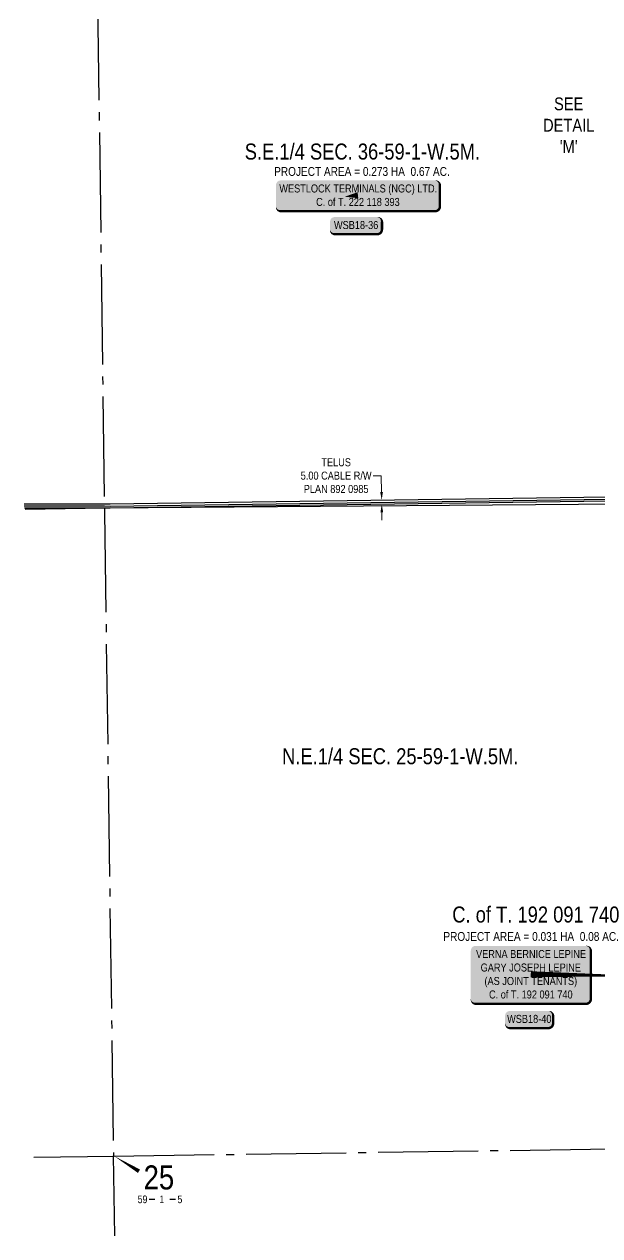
# Model space of a CAD drawing. Extents: x 57693 to 70573, y 5994359 to 6008381.
# Drawn here: x 64264 to 64983, y 5995988 to 5997501 of the extents above; entities that cross this region are included whole.
import ezdxf
from ezdxf.enums import TextEntityAlignment as Align

# ---------------------------------------------------------------- set-up
doc = ezdxf.new("R2010")
doc.units = 0
doc.header["$LTSCALE"] = 5
doc.header["$PDSIZE"] = -3
doc.linetypes.add('foc-QUARTERLINE', pattern=[33, 25, -3, 2, -3])
doc.layers.get('Defpoints').update_dxf_attribs({"color": 9})
for name, color, linetype in [('10', 1, 'Continuous'), ('9', 3, 'Continuous'), ('AS-OWNER', 7, 'Continuous'), ('AS-TELEPHONE', 224, 'foc-TEL'), ('C-SYMBOL', 7, 'Continuous'), ('DETAIL-T', 7, 'Continuous'), ('F-RW', 190, 'Continuous'), ('L-AREAREQUIRED', 7, 'Continuous'), ('L-QSEC', 8, 'foc-QUARTERLINE'), ('L-SEC', 7, 'Continuous'), ('L-SECLBL', 7, 'Continuous'), ('P-APEX RECON-LINE LIST', 240, 'Continuous')]:
    doc.layers.add(name, color=color, linetype=linetype)
doc.layers.add('F-RW-T', color=190, linetype='Continuous', lineweight=9)
doc.styles.add('100L', font='ARIALN.TTF', dxfattribs={"height": 11})
doc.styles.add('175L', font='ARIALN.TTF', dxfattribs={"height": 10})
doc.styles.add('80', font='ARIALN.TTF', dxfattribs={"height": 10})
doc.styles.add('80CG', font='ARIALN.TTF', dxfattribs={"height": 10})
doc.styles.add('80L', font='ARIALN.TTF', dxfattribs={"height": 10})
doc.styles.add('foc-LtypeFont', font='ARIALN.TTF', dxfattribs={"height": 7.35})
doc.styles.add('SIMPLEX', font='ARIALN.TTF')
doc.linetypes.add('foc-TEL', pattern='A,2,-1,["T",foc-LtypeFont,S=0.2,R=0,X=-0.425,Y=-0.75],-1.24,8', length=12.24)
doc.dimstyles.new('Compass 5 000', dxfattribs={"dimscale": 5, "dimtxt": 9, "dimasz": 2, "dimexe": 0.2, "dimexo": 0.0625, "dimgap": 0.5, "dimtad": 0, "dimtih": 1, "dimtoh": 1, "dimzin": 0, "dimdsep": 46, "dimtxsty": '80CG', "dimcen": 0.1, "dimse1": 1, "dimse2": 1, "dimclrd": 256, "dimclrt": 256, "dimaunit": 1, "dimadec": 4, "dimazin": 0, "dimtfac": 0.06, "dimtofl": 0, "dimtmove": 0, "dimatfit": 1, "dimfxl": 0.2, "dimtolj": 1, "dimtzin": 0, "dimlwd": -1, "dimarcsym": 0})

# ---------------------------------------------------------------- blocks, each defined once
blk = doc.blocks.new('L-SECLBL')
at = {"layer": '9', "color": 7}
for p, q in [((-5.1, -27.8), (-12.3, -27.8)), ((20.7, -27.8), (13.5, -27.8))]:
    blk.add_line(p, q, dxfattribs=at)
at = {"layer": '10', "color": 2, "style": 'SIMPLEX'}
blk.add_attdef('SEC', text='', height=30, dxfattribs=at).set_placement((0, 0), align=Align.MIDDLE)
at = {"layer": '10', "color": 5, "style": '80L'}
blk.add_attdef('TWP', text='', height=9.5, dxfattribs=at).set_placement((-14.4, -27.4), align=Align.MIDDLE_RIGHT)
blk.add_attdef('RGE', text='', height=9.5, dxfattribs=at).set_placement((3.6, -27.4), align=Align.MIDDLE_CENTER)
blk.add_attdef('MER', text='', height=9.5, dxfattribs=at).set_placement((23.2, -27.4), align=Align.MIDDLE_LEFT)
blk = doc.blocks.new('*U461')
h = blk.add_hatch(color=59)
edge = h.paths.add_edge_path()
edge.add_line((-96.5, -20), (96.5, -20))
edge.add_arc((96.5, -14), 6, 270, 360)
edge.add_line((102.5, -14), (102.5, 12.5))
edge.add_arc((96.5, 12.5), 6, 0, 90)
edge.add_line((96.5, 18.5), (-96.5, 18.5))
edge.add_arc((-96.5, 12.5), 6, 90, 180)
edge.add_line((-102.5, 12.5), (-102.5, -14))
edge.add_arc((-96.5, -14), 6, 180, 270)
at = {"color": 1, "flags": 128}
blk.add_lwpolyline([(-96.5, -20, 3, 3, 0), (96.5, -20, 3, 3, 0.414214), (102.5, -14, 3, 3, 0), (102.5, 12.5, 3, 0, 0.414214), (96.5, 18.5, 0, 0, 0), (-96.5, 18.5, 0, 0, 0.414214), (-102.5, 12.5, 0, 0, 0), (-102.5, -14, 0, 3, 0.414214)], format="xyseb", close=True, dxfattribs=at)
blk.add_lwpolyline([(-16.5, -1.9, 0, 7.5, 0), (0, 0, 0, 0, 0)], format="xyseb", dxfattribs=at)
at = {"color": 1, "style": '80'}
blk.add_attdef('ENTER_TEXT_001', (-36, -5), '', height=10, dxfattribs=at)
blk = doc.blocks.new('*D500')
at = {"layer": 'Defpoints', "color": 0, "transparency": 16777216}
for p in [(64710.3, 5996906.8), (64711.5, 5996906.8), (64711.6, 5996901.8)]:
    blk.add_point(p, dxfattribs=at)
at = {"layer": 'F-RW-T', "transparency": 16777216}
for p, q in [((64709.8, 5996937.4), (64699.8, 5996937.4)), ((64710.1, 5996916.8), (64709.8, 5996937.4)), ((64710.5, 5996891.8), (64710.6, 5996881.8))]:
    blk.add_line(p, q, dxfattribs=at)
for points in [[(64711.8, 5996916.8), (64708.5, 5996916.8), (64710.3, 5996906.8)], [(64712.1, 5996891.8), (64708.8, 5996891.8), (64710.3, 5996901.8)]]:
    blk.add_solid(points, dxfattribs=at)
at = {"layer": 'F-RW-T', "transparency": 16777216, "insert": (64653.4, 5996937.4), "char_height": 10, "attachment_point": 5, "style": '80CG'}
blk.add_mtext('\\A1;TELUS\\P5.00 CABLE R/W\\PPLAN 892 0985', dxfattribs=at)
blk = doc.blocks.new('*U458')
h = blk.add_hatch(color=59)
edge = h.paths.add_edge_path()
edge.add_line((-69, -37), (69, -37))
edge.add_arc((69, -31), 6, 270, 360)
edge.add_line((75, -31), (75, 29.5))
edge.add_arc((69, 29.5), 6, 0, 90)
edge.add_line((69, 35.5), (-69, 35.5))
edge.add_arc((-69, 29.5), 6, 90, 180)
edge.add_line((-75, 29.5), (-75, -31))
edge.add_arc((-69, -31), 6, 180, 270)
at = {"color": 1, "flags": 128}
blk.add_lwpolyline([(-69, -37, 3, 3, 0), (69, -37, 3, 3, 0.414214), (75, -31, 3, 3, 0), (75, 29.5, 3, 0, 0.414214), (69, 35.5, 0, 0, 0), (-69, 35.5, 0, 0, 0.414214), (-75, 29.5, 0, 0, 0), (-75, -31, 0, 3, 0.414214)], format="xyseb", close=True, dxfattribs=at)
blk.add_lwpolyline([(145.1, -2.3, 0, 7.5, 0), (0, 0, 0, 0, 0)], format="xyseb", dxfattribs=at)
at = {"color": 1, "style": '80'}
blk.add_attdef('ENTER_TEXT_001', (-36, -5), '', height=10, dxfattribs=at)
blk = doc.blocks.new('*U428')
at = {"true_color": 0xffffa8}
h = blk.add_hatch(color=51, dxfattribs=at)
edge = h.paths.add_edge_path()
edge.add_line((-26.5, -11.5), (26.5, -11.5))
edge.add_arc((26.5, -5.5), 6, 270, 360)
edge.add_line((32.5, -5.5), (32.5, 4))
edge.add_arc((26.5, 4), 6, 0, 90)
edge.add_line((26.5, 10), (-26.5, 10))
edge.add_arc((-26.5, 4), 6, 90, 180)
edge.add_line((-32.5, 4), (-32.5, -5.5))
edge.add_arc((-26.5, -5.5), 6, 180, 270)
at = {"color": 240, "flags": 128}
blk.add_lwpolyline([(-26.5, -11.5, 3, 3, 0), (26.5, -11.5, 3, 3, 0.414214), (32.5, -5.5, 3, 3, 0), (32.5, 4, 3, 0, 0.414214), (26.5, 10, 0, 0, 0), (-26.5, 10, 0, 0, 0.414214), (-32.5, 4, 0, 0, 0), (-32.5, -5.5, 0, 3, 0.414214)], format="xyseb", close=True, dxfattribs=at)
for points in [[(-24.7, -8.4, 0, 10, 0), (0, 0, 5, 5, 0)], [(21, -6.9, 0, 10, 0), (0, 0, 5, 5, 0)]]:
    blk.add_lwpolyline(points, format="xyseb", dxfattribs=at)
at = {"color": 4, "style": '80'}
blk.add_attdef('OTHER_001', (-14.7, -5), '', height=10, dxfattribs=at)
blk = doc.blocks.new('*U436')
at = {"true_color": 0xffffa8}
h = blk.add_hatch(color=51, dxfattribs=at)
edge = h.paths.add_edge_path()
edge.add_line((-24, -11.5), (24, -11.5))
edge.add_arc((24, -5.5), 6, 270, 360)
edge.add_line((30, -5.5), (30, 4))
edge.add_arc((24, 4), 6, 0, 90)
edge.add_line((24, 10), (-24, 10))
edge.add_arc((-24, 4), 6, 90, 180)
edge.add_line((-30, 4), (-30, -5.5))
edge.add_arc((-24, -5.5), 6, 180, 270)
at = {"color": 240, "flags": 128}
blk.add_lwpolyline([(-24, -11.5, 3, 3, 0), (24, -11.5, 3, 3, 0.414214), (30, -5.5, 3, 3, 0), (30, 4, 3, 0, 0.414214), (24, 10, 0, 0, 0), (-24, 10, 0, 0, 0.414214), (-30, 4, 0, 0, 0), (-30, -5.5, 0, 3, 0.414214)], format="xyseb", close=True, dxfattribs=at)
for points in [[(-24.7, -8.4, 0, 10, 0), (0, 0, 5, 5, 0)], [(21, -6.9, 0, 10, 0), (0, 0, 5, 5, 0)]]:
    blk.add_lwpolyline(points, format="xyseb", dxfattribs=at)
at = {"color": 4, "style": '80'}
blk.add_attdef('OTHER_001', (-14.7, -5), '', height=10, dxfattribs=at)

msp = doc.modelspace()

# ---------------------------------------------------------------- linework, layer by layer
at = {"layer": 'AS-TELEPHONE', "flags": 128}
msp.add_lwpolyline([(64263.884, 5996899.911), (64364.115, 5996899.537), (64371.361, 5996899.51), (65170.34, 5996910.594), (65259.66, 5996914.429), (65622.208, 5996919.988), (65950.173, 5996924.535), (66067.068, 5996922.126), (66167.004, 5996924.996)], dxfattribs=at)
at = {"layer": 'F-RW', "flags": 128}
for points in [[(64263.981, 5996902.422), (64363.919, 5996902.067), (64371.227, 5996902.041), (65170.126, 5996913.261)], [(64264.047, 5996897.426), (64363.985, 5996897.071), (64371.252, 5996897.045), (65170.196, 5996908.265)]]:
    msp.add_lwpolyline(points, dxfattribs=at)
at = {"layer": 'L-QSEC', "flags": 128}
for points in [[(64353.367, 5997696.159), (64364.054, 5996891.95)], [(64364.054, 5996891.95), (64375.323, 5996088.017)], [(64375.934, 5996087.626), (65182.731, 5996099.285)], [(64276.02, 5996086.182), (64376.18, 5996087.636)], [(64375.078, 5996088.007), (64376.448, 5995988.092)]]:
    msp.add_lwpolyline(points, dxfattribs=at)
at = {"layer": 'L-SEC', "flags": 128}
for points in [[(64365.049, 5996897.104), (65171.328, 5996903.303)], [(64265.134, 5996895.701), (64365.049, 5996897.104)]]:
    msp.add_lwpolyline(points, dxfattribs=at)
at = {"layer": 'L-SECLBL', "flags": 128}
msp.add_lwpolyline([(64376.18, 5996087.636, 0, 4.996, 0), (64407.165, 5996068.709, 0, 0, 0)], format="xyseb", dxfattribs=at)

# ---------------------------------------------------------------- block references
at = {"layer": 'AS-OWNER'}
ref = msp.add_blockref('*U461', (64680.61, 5997287.689), dxfattribs=dict(at, xscale=0.999252397, yscale=0.999252397, zscale=0.999252397, rotation=359.9999884413987))
ref.add_attrib('ENTER_TEXT_001', 'WESTLOCK TERMINALS (NGC) LTD.', (64582.45, 5997291.105), dxfattribs={"layer": '0', "color": 1, "height": 9.99252, "rotation": 359.999988, "style": '80'})
ref.add_attrib('ENTER_TEXT_002', 'C. of T. 222 118 393', (64628.418, 5997274.274), dxfattribs={"layer": '0', "color": 1, "height": 9.99252, "rotation": 359.999988, "style": '80'})
ref = msp.add_blockref('*U458', (64896.531, 5996314.715), dxfattribs=dict(at, xscale=0.999252397, yscale=0.999252397, zscale=0.999252397, rotation=359.9999884413987))
ref.add_attrib('ENTER_TEXT_001', 'VERNA BERNICE LEPINE', (64828.124, 5996334.962), dxfattribs={"layer": '0', "color": 1, "height": 9.99252, "rotation": 359.999988, "style": '80'})
ref.add_attrib('ENTER_TEXT_002', 'GARY JOSEPH LEPINE', (64833.863, 5996318.131), dxfattribs={"layer": '0', "color": 1, "height": 9.99252, "rotation": 359.999988, "style": '80'})
ref.add_attrib('ENTER_TEXT_003', '(AS JOINT TENANTS)', (64838.665, 5996301.299), dxfattribs={"layer": '0', "color": 1, "height": 9.99252, "rotation": 359.999988, "style": '80'})
ref.add_attrib('ENTER_TEXT_004', 'C. of T. 192 091 740', (64844.35, 5996284.468), dxfattribs={"layer": '0', "color": 1, "height": 9.99252, "rotation": 359.999988, "style": '80'})
at = {"layer": 'L-SECLBL', "xscale": 0.999252397, "yscale": 0.999252397, "zscale": 0.999252397}
msp.add_blockref('L-SECLBL', (64432.072, 5996060.977), dxfattribs=at).add_auto_attribs({'SEC': '25', 'TWP': '59', 'RGE': '1', 'MER': '5'})
at = {"layer": 'P-APEX RECON-LINE LIST'}
ref = msp.add_blockref('*U428', (64678.18, 5997250.429), dxfattribs=dict(at, xscale=0.999252397, yscale=0.999252397, zscale=0.999252397, rotation=359.9999884413987))
ref.add_attrib('OTHER_001', 'WSB18-36', (64650.7, 5997245.43), dxfattribs={"layer": '0', "color": 4, "height": 9.9925, "rotation": 359.999988, "style": '80'})
ref = msp.add_blockref('*U436', (64894.41, 5996258.943), dxfattribs=dict(at, xscale=0.999252397, yscale=0.999252397, zscale=0.999252397, rotation=359.9999884413987))
ref.add_attrib('OTHER_001', 'WSB18-40', (64866.941, 5996253.943), dxfattribs={"layer": '0', "color": 4, "height": 9.9925, "rotation": 359.999988, "style": '80'})

# ---------------------------------------------------------------- texts
at = {"layer": 'C-SYMBOL', "color": 3, "style": '175L'}
for s, p in [('S.E.1/4 SEC. 36-59-1-W.5M.', (64686.195, 5997326.211)), ('N.E.1/4 SEC. 25-59-1-W.5M.', (64733.484, 5996570.988)), ('C. of T. 192 091 740', (64902.787, 5996373.341))]:
    msp.add_text(s, height=19.98505, rotation=359.999988, dxfattribs=at).set_placement(p, align=Align.BOTTOM_CENTER)
at = {"layer": 'DETAIL-T', "color": 3, "insert": (64943.862, 5997375.111), "char_height": 16, "width": 63.63613, "attachment_point": 5, "style": '80CG'}
msp.add_mtext("SEE\\PDETAIL\\P'M'", dxfattribs=at)
at = {"layer": 'L-AREAREQUIRED', "color": 5, "style": '100L'}
for s, p in [('PROJECT AREA = 0.273 HA  0.67 AC.', (64685.619, 5997308.54)), ('PROJECT AREA = 0.031 HA  0.08 AC.', (64896.958, 5996353.116))]:
    msp.add_text(s, height=10.99178, rotation=359.999988, dxfattribs=at).set_placement(p, align=Align.BOTTOM_CENTER)

# ---------------------------------------------------------------- dimensions: what is measured, and where the dimension line sits
at = {"layer": 'F-RW-T', "color": 3}
dim = msp.add_linear_dim(base=(64710.258, 5996906.806), p1=(64711.581, 5996901.827), p2=(64711.511, 5996906.823), angle=90.79484, text='TELUS\\P5.00 CABLE R/W\\PPLAN 892 0985', dimstyle='Compass 5 000', dxfattribs=at)
dim.commit()
dim.dimension.update_dxf_attribs({"geometry": '*D500', "text_midpoint": (64653.367, 5996937.413), "dimtype": 161})

doc.saveas('drawing.dxf')
